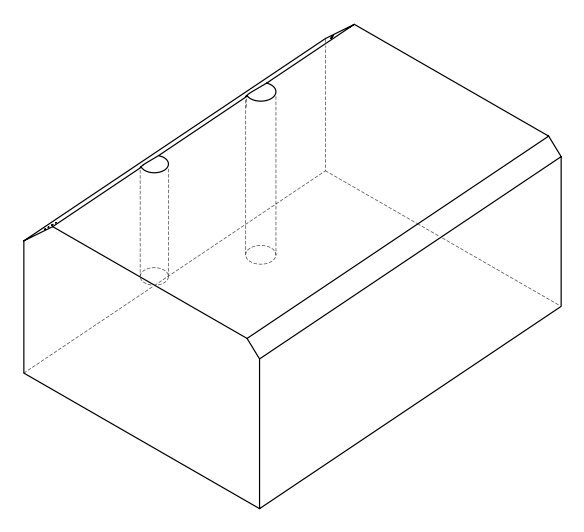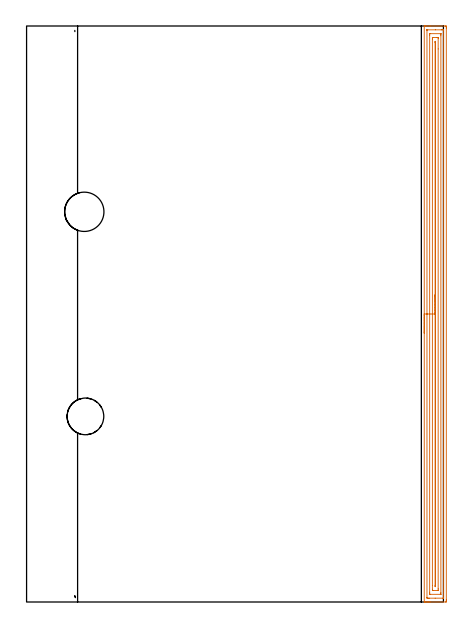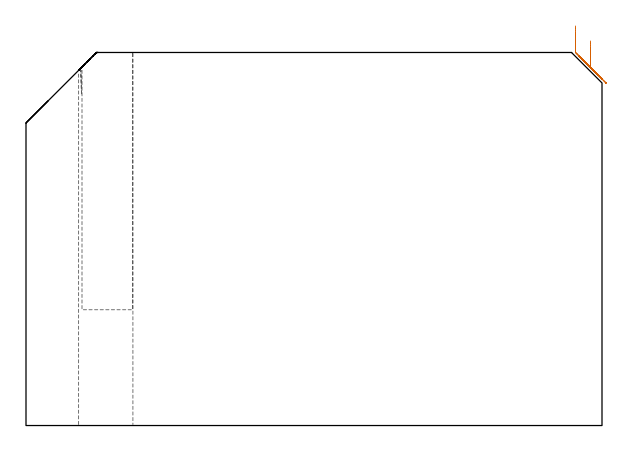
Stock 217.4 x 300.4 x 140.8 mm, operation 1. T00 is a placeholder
(PLAN: 8 operations, 6 tool changes, 39.6 min)
(1 AREA_MILL | FG_CHAMFER_SURFACE | UGT0205_001 | 12.18 min | 19859 mm3)
(2 AREA_MILL_1 | FG_CHAMFER_SURFACE_1 | UGT0205_001 | 24.24 min | 106277 mm3)
(3 MILL_BLIND_HOLE_FROM_SOLID_MATERIAL | STEP1POCKET | NXT0201_012 | Spiral | 1.27 min | 27663 mm3)
(4 SPOT_DRILL | STEP1HOLE | NXT0321_9005460120000 | 0.05 min | 172 mm3)
(5 DRILL_BLIND_HOLE_INTO_CENTER | STEP1HOLE | UGT0301_178 | 0.04 min | 99 mm3)
(6 GUN_DRILL_THROUGH_HOLE | STEP1HOLE | UGT0307_001 | 0.62 min | 2603 mm3)
(7 SPADE_DRILL_TO_ENLARGE_THROUGH_HOLE | STEP1HOLE | UGT0306_003 | 0.59 min | 14346 mm3)
(8 DRILL_TO_ENLARGE_THROUGH_HOLE | STEP1HOLE | UGT0301_050 | 0.6 min | 28948 mm3)
(TOOL UGT0205_001 | Chamfer Mill 20 x 3 x 45 deg. | D20 FL50 Z2)
(TOOL NXT0201_012 | ENDMILL 16mm [2P460-1600-NA 1630] | D16 FL38 Z6)
(TOOL NXT0321_9005460120000 | NC Spot Drill, 142deg, 12mm, Carbide, Uncoated | D12 PA142 FL30 Z2)
(TOOL UGT0301_178 | Twist Drill 5.4 mm | D5.4 PA118 FL55 Z2)
(TOOL UGT0307_001 | Gun Drill 5 mm | D5 PA130 FL24 Z1)
(TOOL UGT0306_003 | Spade Drill 12.5mm | D12.5 PA132 FL10 Z2)
(TOOL UGT0301_050 | Twist Drill 20.5 mm | D20.5 PA118 FL145 Z2)
(OP 1 AREA_MILL)
G17 G21 G94 G90
T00 M6
G54
G17 G0 G90 X207.4 Y140.2 S1061 M3
G43 Z150.8 H0
G94 G1 Y140.238 Z149.928 F250.
Y140.352 Z149.063
Y140.541 Z148.212
Y140.803 Z147.38
Y141.137 Z146.574
Y141.54 Z145.8
Y142.009 Z145.064
Y142.54 Z144.372
Y143.129 Z143.729
Y143.772 Z143.14
Y144.464 Z142.608
Y145.2 Z142.14
Y145.974 Z141.737
Y146.78 Z141.403
Y147.612 Z141.141
Y148.464 Z140.952
Y149.328 Z140.838
Y150.2 Z140.8
Y300.233
X207.403 Y300.392 Z140.788
X207.406 Y300.393 Z140.785
X207.743 Y300.4 Z140.456
X208.079 Z140.12
X208.74 Z139.455
X209.953 Z138.244
X210.504 Z137.69
X218.166 Z130.031
X218.442 Y300.397 Z129.756
X218.892 Y300.391 Z129.306
X218.895 Y300.245 Z129.303
X218.899 Y299.786 Z129.301
X218.9 Y299.322 Z129.3
Y1.043
X218.899 Y0.614 Z129.301
X218.895 Y0.155 Z129.303
X218.892 Y0.01 Z129.306
X218.442 Y0. Z129.756
X210.504 Z137.69
X209.953 Z138.244
X209.622 Z138.574
X209.071 Z139.125
X208.74 Z139.455
X208.079 Z140.12
X207.743 Z140.456
X207.406 Z140.784
X207.402 Y0.007 Z140.788
X207.4 Y0.167 Z140.8
Y150.2
X208.814 Z139.386
X208.815 Y298.307 Z139.385
X208.816 Y298.358 Z139.384
X208.818 Y298.382 Z139.382
X208.82 Y298.387 Z139.38
X208.833 Y298.39 Z139.367
X209.229 Y298.398 Z138.971
X213.196 Y298.4 Z135.004
X216.283 Z131.917
X216.678 Y298.399 Z131.522
X217.168 Y298.397 Z131.032
X217.383 Y298.39 Z130.817
X217.479 Y298.372 Z130.721
X217.485 Y298.076 Z130.715
Y298.
Y2.093
X217.484 Y2.042 Z130.716
X217.482 Y2.018 Z130.718
X217.48 Y2.013 Z130.72
X217.467 Y2.01 Z130.733
X217.071 Y2.002 Z131.129
X213.104 Y2. Z135.096
X210.017 Z138.183
X209.622 Y2.001 Z138.578
X209.132 Y2.003 Z139.068
X208.917 Y2.01 Z139.283
X208.821 Y2.028 Z139.379
X208.815 Y2.324 Z139.385
Y2.4
X208.814 Y150.2 Z139.386
X210.228 Z137.972
X210.229 Y295.6 Z137.971
X210.231 Y296.214 Z137.969
X210.234 Y296.353 Z137.966
X210.235 Y296.381 Z137.965
X210.261 Y296.39 Z137.939
X210.324 Y296.397 Z137.876
X210.504 Y296.399 Z137.696
X215.796 Z132.404
X215.98 Y296.397 Z132.22
X216.032 Y296.394 Z132.168
X216.06 Y296.39 Z132.14
X216.065 Y296.378 Z132.135
X216.068 Y296.307 Z132.132
X216.07 Y296.214 Z132.13
X216.071 Y295.935 Z132.129
X216.072 Y295.321 Z132.128
X216.071 Y4.8 Z132.129
X216.069 Y4.186 Z132.131
X216.066 Y4.047 Z132.134
X216.065 Y4.019 Z132.135
X216.04 Y4.01 Z132.16
X215.976 Y4.003 Z132.224
X215.796 Y4.001 Z132.404
X210.504 Z137.696
X210.321 Y4.003 Z137.879
X210.268 Y4.006 Z137.932
X210.24 Y4.01 Z137.96
X210.235 Y4.022 Z137.965
X210.232 Y4.093 Z137.968
X210.23 Y4.186 Z137.97
X210.229 Y4.465 Z137.971
X210.228 Y5.079 Z137.972
Y150.2
X211.643 Z136.557
Y293.535
X211.644 Y294.167 Z136.556
X211.648 Y294.378 Z136.552
X211.65 Y294.389 Z136.55
X211.655 Y294.393 Z136.545
X211.681 Y294.397 Z136.519
X211.734 Y294.399 Z136.466
X211.841 Y294.4 Z136.359
X214.06 Z134.14
X214.463 Y294.39 Z133.737
X214.651 Y294.383 Z133.549
X214.652 Y294.275 Z133.548
X214.656 Y293.796 Z133.544
X214.657 Y288.436 Z133.543
Y6.865
X214.656 Y6.234 Z133.544
X214.652 Y6.022 Z133.548
X214.65 Y6.011 Z133.55
X214.645 Y6.007 Z133.555
X214.619 Y6.003 Z133.581
X214.566 Y6.001 Z133.634
X214.459 Y6. Z133.741
X212.24 Z135.96
X211.837 Y6.01 Z136.363
X211.65 Y6.017 Z136.55
X211.648 Y6.125 Z136.552
X211.644 Y6.604 Z136.556
X211.643 Y8.651 Z136.557
Y150.2
X213.057 Z135.143
Y291.843
X213.058 Y291.937 Z135.142
X213.064 Y292.125 Z135.136
X213.076 Y292.39 Z135.124
X213.15 Y292.392 Z135.05
X213.235 Y292.39 Z134.965
X213.241 Y292.032 Z134.959
X213.243 Y291.843 Z134.957
Y8.557
X213.242 Y8.463 Z134.958
X213.236 Y8.275 Z134.964
X213.224 Y8.01 Z134.976
X213.15 Y8.008 Z135.05
X213.065 Y8.01 Z135.135
X213.059 Y8.368 Z135.141
X213.057 Y8.557 Z135.143
Y150.2
Y151.072 Z135.181
Y151.937 Z135.295
Y152.788 Z135.484
Y153.62 Z135.746
Y154.426 Z136.08
Y155.2 Z136.483
Y155.936 Z136.952
Y156.628 Z137.483
Y157.271 Z138.072
Y157.86 Z138.715
Y158.392 Z139.407
Y158.86 Z140.143
Y159.263 Z140.917
Y159.597 Z141.723
Y159.859 Z142.555
Y160.048 Z143.407
Y160.162 Z144.272
Y160.2 Z145.143
G0 Z150.8
M5
M2
